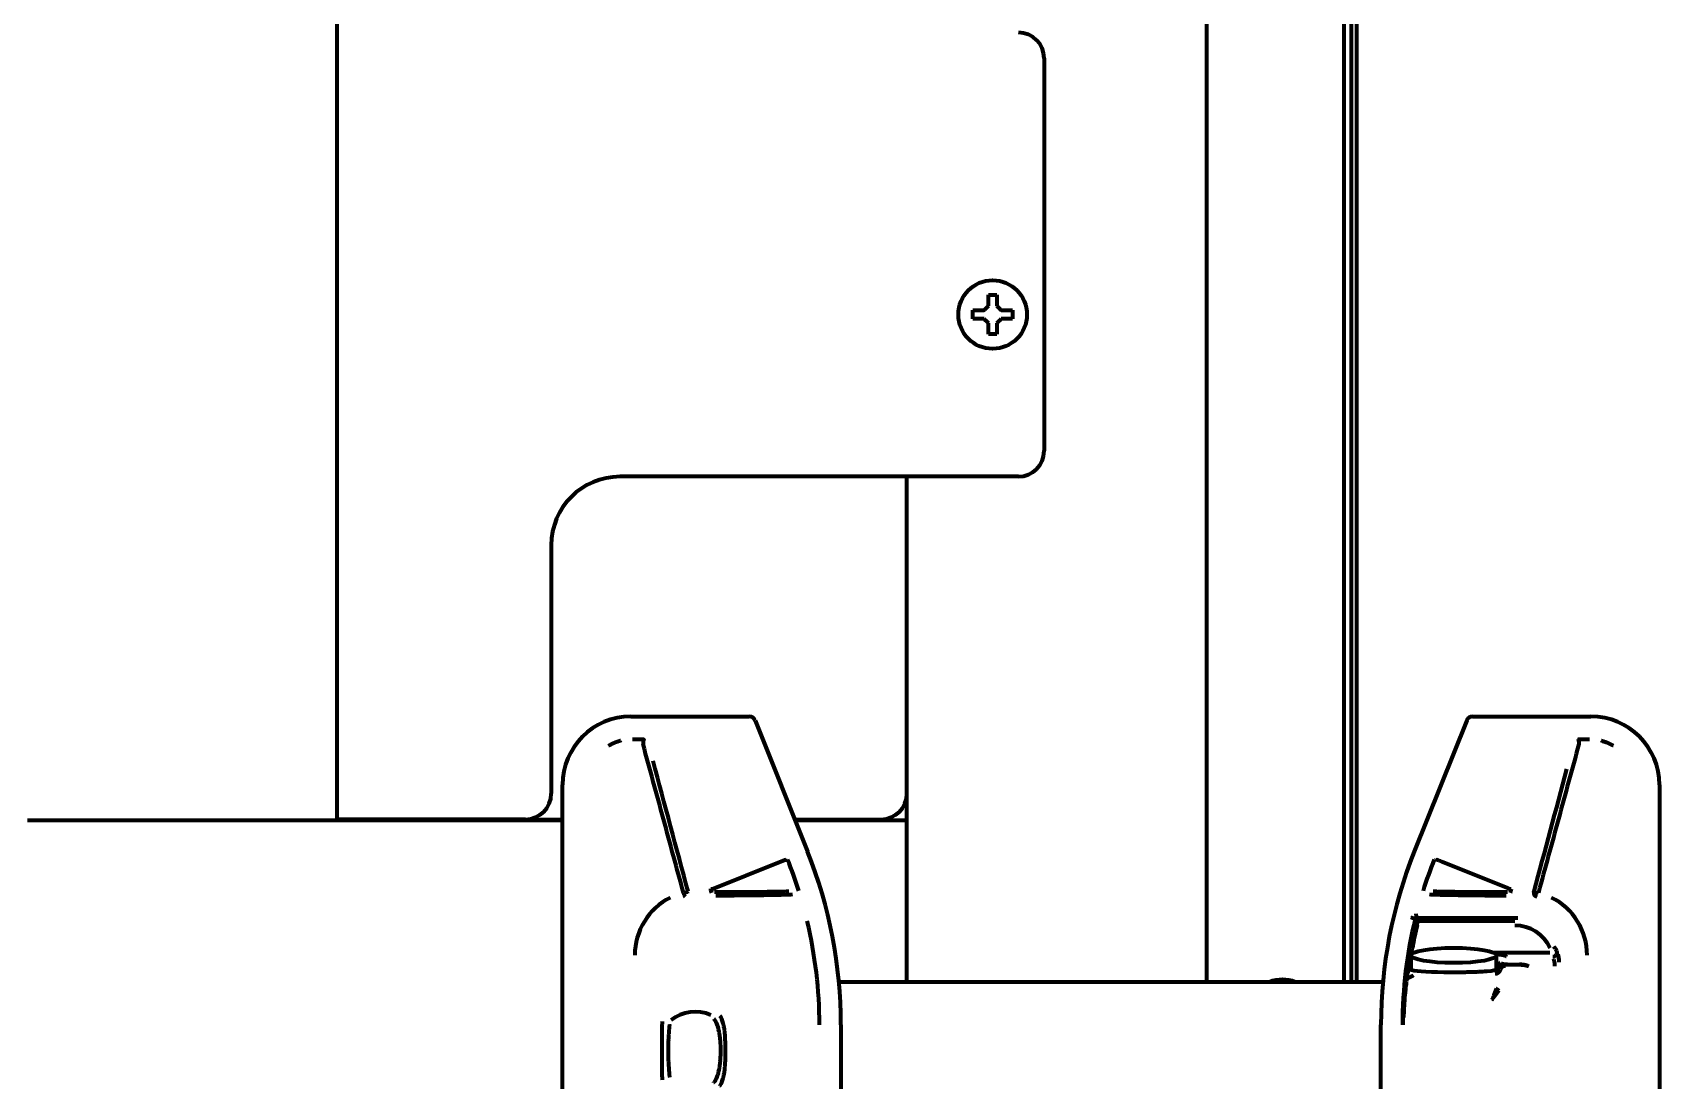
# Model space of a CAD drawing. Header units: inches. Extents: x -3077 to 7201, y 316 to 5463.
# Drawn here: x 3557.8 to 3747.7, y 4640.6 to 4763 of the extents above; entities that cross this region are included whole.
import ezdxf

# ---------------------------------------------------------------- set-up
doc = ezdxf.new("R2010")
doc.units = ezdxf.units.IN

msp = doc.modelspace()

# ---------------------------------------------------------------- linework, layer by layer
at = {"linetype": 'Continuous', "lineweight": 70}
for p, q in [((3593.35, 5294.43), (3593.35, 4671.13)), ((3710.85, 4652.13), (3710.85, 5209.63)), ((3694.85, 4652.14), (3694.85, 5207.63)), ((3712.35, 4652.13), (3712.35, 4947.43)), ((3711.67, 4946.43), (3711.67, 4652.13)), ((3675.85, 4759.97), (3675.85, 4714.13)), ((3667.55, 4730.05), (3667.55, 4730.55)), ((3672.15, 4730.55), (3672.15, 4730.05)), ((3667.55, 4729.55), (3667.55, 4730.05)), ((3672.15, 4730.05), (3672.15, 4729.55)), ((3672.85, 4711.13), (3626.35, 4711.13)), ((3659.85, 4652.13), (3659.85, 4711.14)), ((3618.35, 4703.13), (3618.35, 4674.13)), ((3627.64, 4683.13), (3641.45, 4683.13)), ((3725.85, 4683.13), (3739.66, 4683.13)), ((3642.15, 4682.66), (3648.25, 4667.39)), ((3725.16, 4682.66), (3719.05, 4667.39)), ((3619.65, 4603.13), (3619.65, 4675.14)), ((3747.65, 4675.14), (3747.65, 4603.13)), ((3619.65, 4670.98), (3557.24, 4670.98)), ((3599.35, 4671.13), (3593.35, 4671.13)), ((3615.35, 4671.13), (3599.35, 4671.13)), ((3615.35, 4671.13), (3619.65, 4671.13)), ((3646.76, 4671.13), (3656.85, 4671.13)), ((3659.85, 4670.98), (3646.82, 4670.98)), ((3637.27, 4663.07), (3644.83, 4666.09)), ((3644.83, 4666.09), (3645.72, 4666.45)), ((3730.03, 4663.07), (3722.47, 4666.09)), ((3719.25, 4659.62), (3731.14, 4659.62)), ((3719.46, 4658.75), (3719.37, 4658.77)), ((3730.77, 4659.25), (3719.55, 4659.25)), ((3718.65, 4655.25), (3718.65, 4653.58)), ((3718.92, 4656.08), (3718.82, 4656.09)), ((3718.85, 4655.58), (3719.02, 4655.58)), ((3728.29, 4655.58), (3734.88, 4655.58)), ((3728.65, 4653.58), (3728.65, 4655.25)), ((3718.17, 4653.15), (3718.27, 4653.05)), ((3718.38, 4653.39), (3718.54, 4653.64)), ((3718.56, 4653.67), (3718.65, 4653.72)), ((3728.75, 4653.66), (3728.74, 4653.67)), ((3729.45, 4654.13), (3729.5, 4654.13)), ((3731.33, 4654.13), (3729.55, 4654.13)), ((3731.33, 4654.17), (3731.33, 4654.13)), ((3715.38, 4652.13), (3651.93, 4652.13)), ((3652.15, 4647.15), (3652.15, 4603.13)), ((3715.15, 4603.13), (3715.15, 4647.15))]:
    msp.add_line(p, q, dxfattribs=at)
msp.add_circle((3669.85, 4730.05), 4, dxfattribs=at)
for centre, radius, start, end in [((3672.85, 4759.97), 3, 0, 90), ((3672.85, 4714.13), 3, 270, 0), ((3626.35, 4703.13), 8, 90, 180), ((3615.35, 4674.13), 3, 270, 0), ((3656.85, 4674.13), 3, 270, 0), ((3597.65, 4647.15), 51.99, 17.5022, 21.8014), ((3597.65, 4647.15), 54.5, 0, 21.8014), ((3769.65, 4647.15), 54.5, 158.1986, 180), ((3769.65, 4647.15), 51.99, 158.1986, 162.4978), ((3635.6, 4655.28), 7.5, 116.6411, 180.0036), ((3731.71, 4655.28), 7.5, 359.9972, 63.358), ((3597.65, 4647.15), 51.99, 0, 13.4408), ((3769.65, 4647.15), 51.99, 166.2035, 180), ((3769.65, 4647.15), 51.61, 166.993, 170.0221), ((3730.77, 4654.25), 4.5, 24.0059, 90.0091), ((3703.65, 4648.43), 4, 67.6631, 112.3312), ((3723.65, 4644.13), 10, 122.7612, 122.9242), ((3635.15, 4644.13), 4.53, 66.4602, 128.2829), ((3769.65, 4647.15), 51.93, 179.0499, 180)]:
    msp.add_arc(centre, radius, start, end, dxfattribs=at)
for centre, major_axis, ratio, start_param, end_param in [((3627.66, 4675.12), (-5.67, 5.67), 0.997265, 5.499157, 7.067214), ((3641.45, 4682.38), (0.031, -0.75), 0.998627, 1.910477, 3.100392), ((3725.85, 4682.38), (0.031, 0.75), 0.998627, 0.041201, 1.231116), ((3739.64, 4675.12), (5.67, 5.67), 0.997265, 5.499157, 7.067214), ((3620.63, 4644.81), (264.8, -988.25), 0.017452, 1.584217, 1.599684), ((3746.68, 4644.81), (264.8, 988.26), 0.017452, 1.542914, 1.557376), ((3722.05, 4666.26), (-0.464, 0.186), 0.00001, 3.564808, 6.265734), ((3633.84, 4662.57), (-0.483, -0.13), 0.013523, 1.457675, 3.124137), ((3633.84, 4662.57), (-0.119, 0.486), 0.112563, 1.586794, 3.119544), ((3637.44, 4663.14), (-0.483, -0.129), 0.044563, 0.01747, 1.215363), ((3729.87, 4663.14), (0.483, -0.129), 0.044565, 5.067822, 6.265715), ((3733.47, 4662.57), (0.301, -0.399), 0.999598, 3.804727, 5.400099), ((3733.47, 4662.57), (0.483, -0.13), 0.013523, 3.159048, 4.825514), ((3735.21, 4655.6), (-0.427, -0.259), 0.996672, 1.026891, 2.873747), ((3718.21, 4652.75), (-0.0989, 0.0148), 0.918409, 0.044134, 1.971535), ((3723.68, 4653.65), (-5.13, 0), 0.069756, 0.043327, 0.108267), ((3723.65, 4653.65), (5.1, 0), 0.069927, 3.25023, 4.486596), ((3723.65, 4653.65), (5.1, 0), 0.069927, 5.586769, 6.174554), ((3728.48, 4653.73), (0.427, -0.451), 0.999829, 5.524595, 6.891653), ((3723.62, 4653.65), (-5.13, 0), 0.069756, 3.033332, 3.100369), ((3729.43, 4653.7), (0.488, 0.11), 0.980935, 1.683565, 2.914946), ((3729.45, 4653.63), (0, 0.501), 0.999097, 0.000003, 1.473687), ((3729.55, 4653.63), (0, 0.501), 0.999028, 0, 1.471684), ((3729.58, 4653.5), (0.5, -0.014), 0.966696, 1.404138, 2.958996), ((3729.94, 4654.63), (0, -0.5), 0.000006, 5.863051, 6.283192), ((3717.83, 4648.01), (-0.1, 0.0017), 0.000004, 4.712397, 6.26578)]:
    msp.add_ellipse(centre, major_axis=major_axis, ratio=ratio, start_param=start_param, end_param=end_param, dxfattribs=at)
msp.add_ellipse((3723.65, 4655.25), major_axis=(5, 0), ratio=0.176327, dxfattribs=at)
for points, degree, knots in [([(3667.55, 4730.55), (3667.76, 4730.55), (3667.96, 4730.55), (3668.29, 4730.55), (3668.4, 4730.55), (3668.62, 4730.55), (3668.74, 4730.55), (3668.85, 4730.55)], 3, [0, 0, 0, 0, 0.5, 0.5, 0.75, 0.75, 1, 1, 1, 1]), ([(3670.35, 4732.35), (3670.35, 4732.15), (3670.35, 4731.94), (3670.35, 4731.61), (3670.35, 4731.5), (3670.35, 4731.28), (3670.35, 4731.17), (3670.35, 4731.05)], 3, [0, 0, 0, 0, 0.5, 0.5, 0.75, 0.75, 1, 1, 1, 1]), ([(3669.35, 4727.75), (3669.35, 4727.95), (3669.35, 4728.16), (3669.35, 4728.49), (3669.35, 4728.6), (3669.35, 4728.82), (3669.35, 4728.93), (3669.35, 4729.05)], 3, [0, 0, 0, 0, 0.5, 0.5, 0.75, 0.75, 1, 1, 1, 1]), ([(3672.15, 4729.55), (3671.95, 4729.55), (3671.74, 4729.55), (3671.41, 4729.55), (3671.3, 4729.55), (3671.08, 4729.55), (3670.97, 4729.55), (3670.85, 4729.55)], 3, [0, 0, 0, 0, 0.5, 0.5, 0.75, 0.75, 1, 1, 1, 1]), ([(3626.42, 4680.29), (3626.42, 4680.28), (3626.4, 4680.28), (3626.38, 4680.28), (3626.34, 4680.27), (3626.31, 4680.26), (3626.28, 4680.25), (3626.25, 4680.24), (3626.21, 4680.23), (3626.18, 4680.22), (3626.15, 4680.21), (3626.12, 4680.2), (3626.09, 4680.19), (3626.05, 4680.18), (3626.02, 4680.17), (3625.99, 4680.16), (3625.96, 4680.15), (3625.93, 4680.13), (3625.89, 4680.12), (3625.86, 4680.11), (3625.83, 4680.1), (3625.8, 4680.09), (3625.77, 4680.08), (3625.74, 4680.06), (3625.71, 4680.05), (3625.68, 4680.04), (3625.65, 4680.02), (3625.62, 4680.01), (3625.59, 4680), (3625.56, 4679.98), (3625.52, 4679.97), (3625.49, 4679.96), (3625.46, 4679.94), (3625.44, 4679.93), (3625.41, 4679.92), (3625.38, 4679.9), (3625.35, 4679.89), (3625.32, 4679.87), (3625.29, 4679.86), (3625.26, 4679.84), (3625.23, 4679.83), (3625.2, 4679.81), (3625.17, 4679.8), (3625.14, 4679.78), (3625.12, 4679.76), (3625.09, 4679.75), (3625.07, 4679.74), (3625.06, 4679.73)], 3, [0, 0, 0, 0, 0.005015, 0.028175, 0.05131, 0.074419, 0.097503, 0.120562, 0.143595, 0.166602, 0.189585, 0.212542, 0.235473, 0.25838, 0.281261, 0.304118, 0.326949, 0.349755, 0.372537, 0.395294, 0.418026, 0.440734, 0.463417, 0.486075, 0.508709, 0.531318, 0.553901, 0.57646, 0.598992, 0.621499, 0.64398, 0.666435, 0.688864, 0.711266, 0.733641, 0.75599, 0.778311, 0.800606, 0.822873, 0.845112, 0.867324, 0.889507, 0.911663, 0.93379, 0.955889, 0.977959, 1, 1, 1, 1]), ([(3629.17, 4680.44), (3629.17, 4680.44), (3629.17, 4680.44), (3629.17, 4680.44), (3629.17, 4680.44), (3629.16, 4680.44), (3629.16, 4680.44), (3629.16, 4680.43), (3629.16, 4680.43), (3629.15, 4680.43), (3629.15, 4680.43), (3629.15, 4680.42), (3629.15, 4680.42), (3629.14, 4680.42), (3629.14, 4680.41), (3629.14, 4680.41), (3629.14, 4680.41), (3629.13, 4680.4), (3629.13, 4680.4), (3629.12, 4680.39), (3629.12, 4680.37), (3629.11, 4680.34), (3629.1, 4680.31), (3629.09, 4680.27), (3629.08, 4680.23), (3629.07, 4680.19), (3629.07, 4680.14), (3629.06, 4680.11), (3629.06, 4680.08), (3629.06, 4680.06), (3629.06, 4680.04), (3629.06, 4680.02), (3629.06, 4680), (3629.06, 4679.98), (3629.06, 4679.96), (3629.06, 4679.94), (3629.06, 4679.92), (3629.06, 4679.9), (3629.06, 4679.9)], 3, [0, 0, 0, 0, 0.014233, 0.028379, 0.042448, 0.056447, 0.070385, 0.08427, 0.098111, 0.111917, 0.125697, 0.13946, 0.153216, 0.166973, 0.180741, 0.194529, 0.208347, 0.222203, 0.236108, 0.25007, 0.311115, 0.372699, 0.435479, 0.500026, 0.55846, 0.619456, 0.683242, 0.749971, 0.771354, 0.793527, 0.8165, 0.840277, 0.864865, 0.890265, 0.91648, 0.94351, 0.971351, 1, 1, 1, 1]), ([(3742.25, 4679.73), (3742.24, 4679.74), (3742.21, 4679.75), (3742.18, 4679.77), (3742.15, 4679.79), (3742.12, 4679.8), (3742.08, 4679.82), (3742.05, 4679.84), (3742.02, 4679.86), (3741.99, 4679.87), (3741.95, 4679.89), (3741.92, 4679.91), (3741.89, 4679.92), (3741.85, 4679.94), (3741.82, 4679.95), (3741.78, 4679.97), (3741.75, 4679.98), (3741.71, 4680), (3741.68, 4680.01), (3741.65, 4680.03), (3741.61, 4680.04), (3741.58, 4680.06), (3741.54, 4680.07), (3741.51, 4680.09), (3741.47, 4680.1), (3741.43, 4680.11), (3741.4, 4680.13), (3741.36, 4680.14), (3741.33, 4680.15), (3741.29, 4680.16), (3741.26, 4680.18), (3741.22, 4680.19), (3741.18, 4680.2), (3741.15, 4680.21), (3741.11, 4680.22), (3741.07, 4680.23), (3741.04, 4680.24), (3741, 4680.26), (3740.96, 4680.27), (3740.92, 4680.28), (3740.9, 4680.28), (3740.89, 4680.29), (3740.89, 4680.29)], 3, [0, 0, 0, 0, 0.024984, 0.050005, 0.075063, 0.100157, 0.125287, 0.150454, 0.175656, 0.200893, 0.226166, 0.251473, 0.276815, 0.302192, 0.327602, 0.353046, 0.378524, 0.404035, 0.429579, 0.455156, 0.480765, 0.506407, 0.53208, 0.557785, 0.583522, 0.60929, 0.63509, 0.660921, 0.686785, 0.712681, 0.738609, 0.76457, 0.790563, 0.816588, 0.842646, 0.868736, 0.894859, 0.921015, 0.947204, 0.973425, 0.99968, 1, 1, 1, 1]), ([(3644.83, 4666.09), (3644.83, 4666.08), (3644.84, 4666.07), (3644.85, 4666.05), (3644.85, 4666.04), (3644.85, 4666.03)], 3, [0, 0, 0, 0, 0.502197, 0.502197, 1, 1, 1, 1]), ([(3645.72, 4666.45), (3645.72, 4666.44), (3645.73, 4666.43), (3645.73, 4666.41), (3645.74, 4666.4), (3645.74, 4666.39)], 3, [0, 0, 0, 0, 0.502212, 0.502212, 1, 1, 1, 1]), ([(3721.56, 4666.39), (3721.57, 4666.4), (3721.57, 4666.41), (3721.58, 4666.43), (3721.58, 4666.44), (3721.59, 4666.45)], 3, [0, 0, 0, 0, 0.502213, 0.502213, 1, 1, 1, 1]), ([(3722.45, 4666.03), (3722.46, 4666.04), (3722.46, 4666.05), (3722.47, 4666.07), (3722.47, 4666.08), (3722.47, 4666.09)], 3, [0, 0, 0, 0, 0.502213, 0.502213, 1, 1, 1, 1]), ([(3637.07, 4662.57), (3637.05, 4662.64), (3637.03, 4662.72), (3636.99, 4662.86), (3636.97, 4662.93), (3636.95, 4663.01)], 3, [0, 0, 0, 0, 0.50115, 0.50115, 1, 1, 1, 1]), ([(3646.05, 4662.7), (3645.95, 4662.69), (3645.84, 4662.69), (3645.66, 4662.69), (3645.57, 4662.68), (3645.48, 4662.68), (3645.42, 4662.68), (3645.38, 4662.68), (3645.09, 4662.67), (3644.82, 4662.67), (3644.22, 4662.66), (3643.91, 4662.65), (3643.24, 4662.65), (3642.89, 4662.64), (3642.42, 4662.64), (3642.33, 4662.64), (3642.18, 4662.64), (3642.14, 4662.64), (3642.04, 4662.64), (3641.8, 4662.64), (3641.55, 4662.64), (3640.95, 4662.63), (3640.53, 4662.63), (3639.99, 4662.63), (3639.88, 4662.63), (3639.67, 4662.63), (3639.56, 4662.63), (3639.22, 4662.63), (3638.78, 4662.63), (3638.32, 4662.63), (3637.97, 4662.63), (3637.86, 4662.63), (3637.63, 4662.63), (3637.51, 4662.64), (3637.39, 4662.64)], 3, [0, 0, 0, 0, 0.0625, 0.0625, 0.09375, 0.109375, 0.109375, 0.125, 0.125, 0.25, 0.25, 0.375, 0.375, 0.5, 0.5, 0.53125, 0.53125, 0.546875, 0.546875, 0.5625, 0.625, 0.625, 0.75, 0.75, 0.78125, 0.78125, 0.8125, 0.8125, 0.875, 0.9375, 0.9375, 0.96875, 0.96875, 1, 1, 1, 1]), ([(3646.49, 4662.34), (3646.38, 4662.33), (3646.26, 4662.33), (3646.08, 4662.32), (3645.99, 4662.32), (3645.89, 4662.32), (3645.83, 4662.31), (3645.79, 4662.31), (3645.5, 4662.31), (3645.21, 4662.3), (3644.59, 4662.28), (3644.27, 4662.28), (3643.57, 4662.26), (3643.21, 4662.26), (3642.72, 4662.25), (3642.63, 4662.25), (3642.48, 4662.25), (3642.43, 4662.25), (3642.33, 4662.24), (3642.08, 4662.24), (3641.82, 4662.24), (3641.2, 4662.23), (3640.77, 4662.23), (3639.89, 4662.22), (3638.99, 4662.21), (3638.04, 4662.2), (3637.55, 4662.2)], 3, [0, 0, 0, 0, 0.0625, 0.0625, 0.09375, 0.109375, 0.109375, 0.125, 0.125, 0.25, 0.25, 0.375, 0.375, 0.5, 0.5, 0.53125, 0.53125, 0.546875, 0.546875, 0.5625, 0.625, 0.625, 0.75, 0.75, 0.875, 1, 1, 1, 1]), ([(3729.75, 4662.2), (3729.27, 4662.2), (3728.79, 4662.2), (3727.86, 4662.21), (3727.41, 4662.22), (3726.53, 4662.23), (3726.1, 4662.23), (3725.58, 4662.24), (3725.43, 4662.24), (3725.27, 4662.24), (3725.17, 4662.24), (3725.12, 4662.24), (3724.87, 4662.25), (3724.67, 4662.25), (3724.1, 4662.26), (3723.73, 4662.26), (3723.04, 4662.28), (3722.71, 4662.28), (3722.25, 4662.29), (3722.1, 4662.3), (3721.89, 4662.3), (3721.81, 4662.31), (3721.71, 4662.31), (3721.68, 4662.31), (3721.61, 4662.31), (3721.57, 4662.31), (3721.28, 4662.32), (3721.03, 4662.33), (3720.82, 4662.34)], 3, [0, 0, 0, 0, 0.125, 0.125, 0.25, 0.25, 0.375, 0.375, 0.40625, 0.421875, 0.421875, 0.4375, 0.4375, 0.5, 0.5, 0.625, 0.625, 0.75, 0.75, 0.8125, 0.8125, 0.84375, 0.84375, 0.859375, 0.859375, 0.875, 0.875, 1, 1, 1, 1]), ([(3729.91, 4662.64), (3729.44, 4662.63), (3728.98, 4662.63), (3728.08, 4662.63), (3727.65, 4662.63), (3726.79, 4662.63), (3726.38, 4662.63), (3725.87, 4662.64), (3725.72, 4662.64), (3725.57, 4662.64), (3725.48, 4662.64), (3725.43, 4662.64), (3725.18, 4662.64), (3724.99, 4662.64), (3724.43, 4662.64), (3724.08, 4662.65), (3723.41, 4662.65), (3723.09, 4662.66), (3722.64, 4662.67), (3722.5, 4662.67), (3722.29, 4662.67), (3722.22, 4662.67), (3722.09, 4662.68), (3722.02, 4662.68), (3721.89, 4662.68), (3721.83, 4662.68), (3721.7, 4662.69), (3721.64, 4662.69), (3721.47, 4662.69), (3721.36, 4662.69), (3721.25, 4662.7)], 3, [0, 0, 0, 0, 0.125, 0.125, 0.25, 0.25, 0.375, 0.375, 0.40625, 0.421875, 0.421875, 0.4375, 0.4375, 0.5, 0.5, 0.625, 0.625, 0.75, 0.75, 0.8125, 0.8125, 0.84375, 0.84375, 0.875, 0.875, 0.90625, 0.90625, 0.9375, 0.9375, 1, 1, 1, 1]), ([(3730.35, 4663.01), (3730.33, 4662.93), (3730.31, 4662.86), (3730.27, 4662.71), (3730.25, 4662.64), (3730.23, 4662.57)], 3, [0, 0, 0, 0, 0.501162, 0.501162, 1, 1, 1, 1]), ([(3718.68, 4659.68), (3718.69, 4659.68), (3718.69, 4659.68), (3718.71, 4659.67), (3718.72, 4659.67), (3718.74, 4659.66), (3718.76, 4659.66), (3718.8, 4659.65), (3718.83, 4659.64), (3718.89, 4659.62), (3718.92, 4659.62), (3718.96, 4659.61), (3718.97, 4659.6), (3718.99, 4659.6), (3719.01, 4659.59), (3719.04, 4659.58), (3719.06, 4659.58), (3719.09, 4659.57), (3719.09, 4659.57), (3719.11, 4659.57), (3719.12, 4659.56), (3719.13, 4659.56), (3719.14, 4659.56), (3719.15, 4659.55), (3719.16, 4659.55), (3719.16, 4659.55), (3719.16, 4659.55), (3719.16, 4659.55)], 3, [0, 0, 0, 0, 0.03125, 0.03125, 0.0625, 0.0625, 0.125, 0.125, 0.25, 0.25, 0.375, 0.375, 0.4375, 0.4375, 0.5, 0.5, 0.625, 0.625, 0.6875, 0.6875, 0.75, 0.75, 0.875, 0.875, 0.9375, 0.9375, 1, 1, 1, 1]), ([(3719.46, 4659.18), (3719.43, 4659.21), (3719.41, 4659.24), (3719.36, 4659.3), (3719.33, 4659.33), (3719.28, 4659.39), (3719.26, 4659.42), (3719.21, 4659.49), (3719.19, 4659.52), (3719.16, 4659.55)], 3, [0, 0, 0, 0, 0.25, 0.25, 0.5, 0.5, 0.75, 0.75, 1, 1, 1, 1]), ([(3719.24, 4660.12), (3719.24, 4660.11), (3719.24, 4660.11), (3719.24, 4660.09), (3719.24, 4660.08), (3719.24, 4660.06), (3719.24, 4660.04), (3719.24, 4659.99), (3719.24, 4659.96), (3719.25, 4659.92), (3719.25, 4659.9), (3719.25, 4659.87), (3719.25, 4659.85), (3719.25, 4659.82), (3719.25, 4659.79), (3719.25, 4659.78), (3719.25, 4659.75), (3719.25, 4659.73), (3719.25, 4659.7), (3719.25, 4659.69), (3719.25, 4659.68), (3719.25, 4659.67), (3719.25, 4659.65), (3719.25, 4659.64), (3719.25, 4659.63), (3719.25, 4659.63), (3719.25, 4659.62), (3719.25, 4659.62), (3719.25, 4659.62)], 3, [0, 0, 0, 0, 0.03125, 0.03125, 0.0625, 0.0625, 0.125, 0.125, 0.25, 0.25, 0.3125, 0.3125, 0.375, 0.4375, 0.4375, 0.5, 0.5, 0.625, 0.625, 0.6875, 0.6875, 0.75, 0.75, 0.875, 0.875, 0.9375, 0.9375, 1, 1, 1, 1]), ([(3719.37, 4658.77), (3719.37, 4658.79), (3719.38, 4658.82), (3719.39, 4658.87), (3719.4, 4658.93), (3719.42, 4658.98), (3719.43, 4659.03), (3719.44, 4659.09), (3719.45, 4659.13), (3719.45, 4659.16), (3719.45, 4659.17), (3719.45, 4659.17), (3719.45, 4659.17)], 3, [0, 0, 0, 0, 0.111105, 0.222209, 0.333314, 0.444418, 0.555523, 0.666628, 0.777732, 0.888837, 0.999941, 1, 1, 1, 1]), ([(3718.47, 4654.6), (3718.48, 4654.61), (3718.48, 4654.62), (3718.48, 4654.64), (3718.49, 4654.67), (3718.5, 4654.71), (3718.51, 4654.76), (3718.52, 4654.82), (3718.54, 4654.89), (3718.55, 4654.97), (3718.57, 4655.06), (3718.59, 4655.15), (3718.61, 4655.25), (3718.63, 4655.34), (3718.65, 4655.42), (3718.66, 4655.47), (3718.67, 4655.51), (3718.68, 4655.52), (3718.68, 4655.52), (3718.68, 4655.52), (3718.68, 4655.52)], 3, [0, 0, 0, 0, 0.062495, 0.12499, 0.187484, 0.249979, 0.312474, 0.374969, 0.437464, 0.499959, 0.562453, 0.624948, 0.687443, 0.749938, 0.812433, 0.874927, 0.937422, 0.999917, 0.999917, 1, 1, 1, 1]), ([(3718.68, 4655.52), (3718.68, 4655.53), (3718.69, 4655.55), (3718.7, 4655.58), (3718.71, 4655.59), (3718.72, 4655.62), (3718.72, 4655.64), (3718.74, 4655.66), (3718.74, 4655.68), (3718.75, 4655.69)], 3, [0, 0, 0, 0, 0.25, 0.25, 0.5, 0.5, 0.75, 0.75, 1, 1, 1, 1]), ([(3718.75, 4655.7), (3718.75, 4655.7), (3718.75, 4655.7), (3718.75, 4655.7), (3718.75, 4655.7), (3718.75, 4655.72), (3718.76, 4655.74), (3718.77, 4655.78), (3718.78, 4655.84), (3718.79, 4655.91), (3718.81, 4656), (3718.82, 4656.06), (3718.82, 4656.09)], 3, [0, 0, 0, 0, 0.000048, 0.000048, 0.125042, 0.250036, 0.37503, 0.500024, 0.625018, 0.750012, 0.875006, 1, 1, 1, 1]), ([(3728.46, 4655.41), (3728.55, 4655.41), (3728.97, 4655.37), (3729.45, 4655.29), (3729.72, 4655.21), (3729.75, 4655.17)], 2, [0, 0, 0, 0.073395, 0.382263, 0.691132, 1, 1, 1]), ([(3735.46, 4653.99), (3735.46, 4654.01), (3735.46, 4654.03), (3735.46, 4654.08), (3735.45, 4654.12), (3735.45, 4654.16), (3735.45, 4654.2), (3735.44, 4654.25), (3735.44, 4654.29), (3735.43, 4654.33), (3735.43, 4654.38), (3735.42, 4654.42), (3735.41, 4654.47), (3735.4, 4654.52), (3735.39, 4654.57), (3735.38, 4654.63), (3735.36, 4654.69), (3735.35, 4654.74), (3735.34, 4654.76), (3735.34, 4654.77)], 3, [0, 0, 0, 0, 0.04305, 0.087212, 0.132486, 0.178874, 0.226377, 0.274994, 0.324728, 0.375578, 0.427546, 0.480632, 0.543095, 0.612699, 0.689444, 0.77333, 0.864358, 0.962528, 1, 1, 1, 1]), ([(3735.96, 4654.44), (3735.96, 4654.45), (3735.96, 4654.46), (3735.96, 4654.48), (3735.96, 4654.51), (3735.96, 4654.53), (3735.96, 4654.55), (3735.96, 4654.57), (3735.95, 4654.59), (3735.95, 4654.61), (3735.95, 4654.63), (3735.95, 4654.65), (3735.95, 4654.67), (3735.95, 4654.69), (3735.94, 4654.71), (3735.94, 4654.73), (3735.94, 4654.75), (3735.94, 4654.76), (3735.94, 4654.78), (3735.94, 4654.8), (3735.93, 4654.82), (3735.93, 4654.83), (3735.93, 4654.85), (3735.93, 4654.87), (3735.92, 4654.88), (3735.92, 4654.9), (3735.92, 4654.92), (3735.92, 4654.93), (3735.92, 4654.95), (3735.91, 4654.96), (3735.91, 4654.98), (3735.91, 4654.99), (3735.91, 4655.01), (3735.9, 4655.02), (3735.9, 4655.03), (3735.9, 4655.05), (3735.9, 4655.06), (3735.89, 4655.08), (3735.89, 4655.09), (3735.89, 4655.1), (3735.89, 4655.11), (3735.88, 4655.13), (3735.88, 4655.14), (3735.88, 4655.15), (3735.88, 4655.16), (3735.87, 4655.18), (3735.87, 4655.19), (3735.87, 4655.2), (3735.87, 4655.21), (3735.86, 4655.22), (3735.86, 4655.23), (3735.86, 4655.24), (3735.86, 4655.25), (3735.85, 4655.26), (3735.85, 4655.27), (3735.85, 4655.28), (3735.85, 4655.29), (3735.85, 4655.3), (3735.84, 4655.31), (3735.84, 4655.33), (3735.83, 4655.35), (3735.83, 4655.36), (3735.83, 4655.36)], 3, [0, 0, 0, 0, 0.01933, 0.03855, 0.05766, 0.076661, 0.095553, 0.114335, 0.133008, 0.151571, 0.170025, 0.18837, 0.206606, 0.224733, 0.242752, 0.260662, 0.278463, 0.296157, 0.313742, 0.331219, 0.348588, 0.365849, 0.383002, 0.400048, 0.416986, 0.433816, 0.450539, 0.467155, 0.483663, 0.500064, 0.516357, 0.532544, 0.548623, 0.564596, 0.580461, 0.59622, 0.611872, 0.627417, 0.642856, 0.658188, 0.673414, 0.688533, 0.703545, 0.718452, 0.733252, 0.747946, 0.762534, 0.777015, 0.791391, 0.80566, 0.819824, 0.833882, 0.847833, 0.861679, 0.875419, 0.889054, 0.902582, 0.916005, 0.929322, 0.942534, 0.990751, 1, 1, 1, 1]), ([(3718.17, 4653.15), (3718.17, 4653.18), (3718.18, 4653.24), (3718.19, 4653.3), (3718.2, 4653.34), (3718.2, 4653.35), (3718.2, 4653.35), (3718.2, 4653.35), (3718.2, 4653.35)], 3, [0, 0, 0, 0, 0.249874, 0.499749, 0.749623, 0.999497, 0.999497, 1, 1, 1, 1]), ([(3718.2, 4653.35), (3718.2, 4653.36), (3718.21, 4653.37), (3718.22, 4653.4), (3718.22, 4653.41), (3718.23, 4653.42)], 3, [0, 0, 0, 0, 0.5, 0.5, 1, 1, 1, 1]), ([(3718.23, 4653.42), (3718.25, 4653.55), (3718.29, 4653.78), (3718.34, 4654.09), (3718.4, 4654.35), (3718.43, 4654.47), (3718.44, 4654.51)], 3, [0, 0, 0, 0, 0.249997, 0.499998, 0.749999, 1, 1, 1, 1]), ([(3718.24, 4653.37), (3718.24, 4653.37), (3718.23, 4653.37), (3718.23, 4653.38), (3718.23, 4653.38), (3718.23, 4653.39), (3718.23, 4653.39), (3718.23, 4653.39), (3718.23, 4653.39), (3718.23, 4653.4), (3718.23, 4653.4), (3718.23, 4653.4), (3718.23, 4653.4), (3718.23, 4653.4), (3718.23, 4653.4), (3718.23, 4653.4), (3718.23, 4653.41), (3718.23, 4653.41), (3718.23, 4653.41), (3718.23, 4653.41), (3718.23, 4653.41), (3718.23, 4653.41), (3718.23, 4653.42), (3718.23, 4653.42), (3718.23, 4653.42), (3718.23, 4653.42), (3718.23, 4653.42), (3718.23, 4653.42), (3718.23, 4653.42)], 3, [0, 0, 0, 0, 0.087775, 0.167542, 0.239322, 0.303148, 0.359064, 0.407136, 0.447472, 0.480253, 0.505822, 0.538406, 0.5705, 0.602112, 0.633252, 0.663928, 0.694152, 0.723932, 0.753281, 0.782208, 0.810726, 0.838848, 0.866586, 0.893953, 0.920963, 0.947631, 0.973971, 1, 1, 1, 1]), ([(3718.24, 4653.37), (3718.24, 4653.37), (3718.24, 4653.36), (3718.24, 4653.36), (3718.24, 4653.36), (3718.25, 4653.35), (3718.25, 4653.35), (3718.25, 4653.35), (3718.25, 4653.35), (3718.26, 4653.34), (3718.26, 4653.34), (3718.26, 4653.34), (3718.27, 4653.34), (3718.27, 4653.34), (3718.27, 4653.34), (3718.28, 4653.33), (3718.29, 4653.33), (3718.3, 4653.33), (3718.3, 4653.33), (3718.31, 4653.33), (3718.32, 4653.34), (3718.33, 4653.34), (3718.33, 4653.34), (3718.34, 4653.35)], 3, [0, 0, 0, 0, 0.015625, 0.015625, 0.03125, 0.03125, 0.0625, 0.0625, 0.09375, 0.09375, 0.125, 0.125, 0.1875, 0.1875, 0.25, 0.25, 0.375, 0.375, 0.5, 0.5, 0.75, 0.75, 1, 1, 1, 1]), ([(3718.49, 4652.7), (3718.46, 4652.68), (3718.42, 4652.66), (3718.33, 4652.65), (3718.29, 4652.65), (3718.24, 4652.66)], 3, [0, 0, 0, 0, 0.5, 0.5, 1, 1, 1, 1]), ([(3718.24, 4652.54), (3718.24, 4652.54), (3718.24, 4652.54), (3718.24, 4652.55), (3718.24, 4652.56), (3718.24, 4652.59), (3718.24, 4652.62), (3718.24, 4652.66)], 3, [0, 0, 0, 0, 0.25, 0.25, 0.5, 0.5, 1, 1, 1, 1]), ([(3718.32, 4653.9), (3718.33, 4653.91), (3718.33, 4653.93), (3718.34, 4653.99), (3718.35, 4654.04), (3718.37, 4654.13), (3718.38, 4654.16), (3718.38, 4654.2)], 3, [0, 0, 0, 0, 0.108625, 0.108625, 0.574825, 0.574825, 1, 1, 1, 1]), ([(3718.49, 4652.7), (3718.57, 4652.74), (3718.64, 4652.78), (3718.8, 4652.86), (3718.88, 4652.9), (3718.97, 4652.94)], 3, [0, 0, 0, 0, 0.5, 0.5, 1, 1, 1, 1]), ([(3722.51, 4653.31), (3722.7, 4653.3), (3722.89, 4653.3), (3723.27, 4653.3), (3723.46, 4653.3), (3723.65, 4653.3)], 3, [0, 0, 0, 0, 0.5, 0.5, 1, 1, 1, 1]), ([(3723.65, 4653.3), (3723.84, 4653.3), (3724.03, 4653.3), (3724.39, 4653.3), (3724.58, 4653.3), (3724.94, 4653.31), (3725.12, 4653.31), (3725.34, 4653.32), (3725.38, 4653.32), (3725.47, 4653.32), (3725.6, 4653.32), (3725.73, 4653.33), (3725.98, 4653.34), (3726.14, 4653.34), (3726.46, 4653.35), (3726.61, 4653.36), (3726.8, 4653.37), (3726.83, 4653.37), (3726.9, 4653.38), (3727.01, 4653.38), (3727.12, 4653.39), (3727.32, 4653.4), (3727.44, 4653.41), (3727.56, 4653.42)], 3, [0, 0, 0, 0, 0.125, 0.125, 0.25, 0.25, 0.375, 0.375, 0.40625, 0.40625, 0.4375, 0.5, 0.5, 0.625, 0.625, 0.75, 0.75, 0.78125, 0.78125, 0.8125, 0.875, 0.875, 1, 1, 1, 1]), ([(3728.77, 4653.64), (3728.82, 4653.66), (3728.86, 4653.67), (3728.91, 4653.7), (3728.93, 4653.7)], 2, [0, 0, 0, 0.500233, 0.75035, 1, 1, 1]), ([(3728.86, 4654.4), (3728.87, 4654.39), (3728.87, 4654.37), (3728.87, 4654.32), (3728.87, 4654.29), (3728.87, 4654.23), (3728.86, 4654.21), (3728.86, 4654.17), (3728.86, 4654.15), (3728.86, 4654.1), (3728.86, 4654.08), (3728.87, 4654.04), (3728.87, 4654.02), (3728.87, 4654), (3728.87, 4653.99), (3728.87, 4653.98), (3728.87, 4653.98)], 3, [0, 0, 0, 0, 0.25, 0.25, 0.5, 0.5, 0.625, 0.625, 0.75, 0.75, 0.875, 0.875, 0.9375, 0.96875, 0.96875, 1, 1, 1, 1]), ([(3729.94, 4654.17), (3729.9, 4654.17), (3729.87, 4654.17), (3729.8, 4654.18), (3729.77, 4654.18), (3729.71, 4654.18), (3729.68, 4654.19), (3729.63, 4654.19), (3729.61, 4654.2), (3729.56, 4654.2), (3729.53, 4654.21), (3729.49, 4654.22), (3729.47, 4654.22), (3729.41, 4654.23), (3729.38, 4654.24), (3729.32, 4654.26), (3729.29, 4654.26), (3729.26, 4654.27), (3729.25, 4654.28), (3729.24, 4654.28)], 3, [0, 0, 0, 0, 0.09463, 0.09463, 0.18926, 0.18926, 0.283889, 0.283889, 0.378519, 0.378519, 0.473149, 0.473149, 0.567779, 0.567779, 0.757038, 0.757038, 0.946298, 0.946298, 1, 1, 1, 1]), ([(3729.26, 4654.17), (3729.29, 4654.16), (3729.32, 4654.15), (3729.37, 4654.14), (3729.38, 4654.14), (3729.42, 4654.13), (3729.43, 4654.13), (3729.45, 4654.13)], 3, [0, 0, 0, 0, 0.5, 0.5, 0.75, 0.75, 1, 1, 1, 1]), ([(3732.37, 4654.01), (3732.37, 4654.01), (3732.34, 4654.02), (3732.26, 4654.05), (3732.15, 4654.08), (3732.03, 4654.11), (3731.92, 4654.13), (3731.81, 4654.15), (3731.72, 4654.16), (3731.65, 4654.16), (3731.6, 4654.17), (3731.57, 4654.17), (3731.54, 4654.17), (3731.5, 4654.17), (3731.46, 4654.17), (3731.42, 4654.17), (3731.38, 4654.17), (3731.35, 4654.17), (3731.33, 4654.17)], 3, [0, 0, 0, 0, 0.000059, 0.132051, 0.251205, 0.363862, 0.491337, 0.579126, 0.661179, 0.737452, 0.763103, 0.790798, 0.820541, 0.852335, 0.886181, 0.922079, 0.960023, 1, 1, 1, 1]), ([(3732.24, 4653.98), (3732.24, 4653.98), (3732.2, 4654), (3732.12, 4654.03), (3731.98, 4654.07), (3731.87, 4654.09), (3731.8, 4654.1), (3731.76, 4654.11), (3731.73, 4654.11), (3731.69, 4654.11), (3731.65, 4654.12), (3731.61, 4654.12), (3731.57, 4654.12), (3731.53, 4654.13), (3731.5, 4654.13), (3731.46, 4654.13), (3731.41, 4654.13), (3731.37, 4654.13), (3731.35, 4654.13), (3731.33, 4654.13)], 3, [0, 0, 0, 0, 0.000004, 0.17123, 0.332846, 0.488044, 0.52622, 0.564458, 0.6028, 0.641285, 0.679952, 0.718839, 0.757981, 0.797413, 0.837166, 0.877273, 0.917763, 0.958663, 1, 1, 1, 1]), ([(3717.83, 4648.01), (3717.83, 4648.13), (3717.84, 4648.52), (3717.88, 4649.16), (3717.92, 4649.9), (3717.97, 4650.54), (3718.03, 4651.08), (3718.07, 4651.53), (3718.12, 4651.88), (3718.15, 4652.15), (3718.18, 4652.33), (3718.2, 4652.45), (3718.21, 4652.51), (3718.22, 4652.52), (3718.22, 4652.52)], 3, [0, 0, 0, 0, 0.055778, 0.193635, 0.31794, 0.429921, 0.530786, 0.62174, 0.70352, 0.777177, 0.843619, 0.903584, 0.957821, 1, 1, 1, 1]), ([(3728.58, 4651.36), (3728.54, 4651.26), (3728.5, 4651.15), (3728.42, 4650.94), (3728.38, 4650.83), (3728.31, 4650.61), (3728.27, 4650.5), (3728.19, 4650.28), (3728.14, 4650.17), (3728.1, 4650.06)], 3, [0, 0, 0, 0, 0.25, 0.25, 0.5, 0.5, 0.75, 0.75, 1, 1, 1, 1]), ([(3728.9, 4651.13), (3728.88, 4651.11), (3728.85, 4651.07), (3728.8, 4651.01), (3728.76, 4650.94), (3728.71, 4650.89), (3728.67, 4650.83), (3728.63, 4650.77), (3728.58, 4650.72), (3728.54, 4650.67), (3728.51, 4650.62), (3728.47, 4650.57), (3728.43, 4650.52), (3728.4, 4650.47), (3728.36, 4650.43), (3728.33, 4650.38), (3728.3, 4650.34), (3728.27, 4650.3), (3728.24, 4650.26), (3728.22, 4650.22), (3728.19, 4650.19), (3728.17, 4650.15), (3728.14, 4650.12), (3728.12, 4650.09), (3728.11, 4650.07), (3728.1, 4650.06)], 3, [0, 0, 0, 0, 0.060363, 0.11919, 0.17648, 0.232235, 0.286453, 0.339136, 0.390282, 0.439894, 0.48797, 0.53451, 0.579516, 0.622988, 0.664925, 0.705328, 0.744197, 0.781533, 0.817336, 0.851607, 0.884346, 0.915554, 0.945232, 0.97338, 1, 1, 1, 1]), ([(3728.9, 4651.13), (3728.88, 4651.15), (3728.85, 4651.17), (3728.8, 4651.21), (3728.77, 4651.23), (3728.72, 4651.27), (3728.69, 4651.29), (3728.64, 4651.33), (3728.61, 4651.35), (3728.58, 4651.36)], 3, [0, 0, 0, 0, 0.25, 0.25, 0.5, 0.5, 0.75, 0.75, 1, 1, 1, 1]), ([(3631.29, 4647.53), (3631.29, 4647.53), (3631.29, 4647.52), (3631.29, 4647.49), (3631.28, 4647.48), (3631.28, 4647.46), (3631.28, 4647.45), (3631.28, 4647.44), (3631.28, 4647.43), (3631.28, 4647.39), (3631.28, 4647.35), (3631.28, 4647.26), (3631.27, 4647.21), (3631.27, 4647.14), (3631.27, 4647.13), (3631.27, 4647.1), (3631.27, 4647.05), (3631.27, 4647.01), (3631.27, 4646.91), (3631.27, 4646.84), (3631.26, 4646.7), (3631.26, 4646.62), (3631.26, 4646.5), (3631.26, 4646.46), (3631.26, 4646.38), (3631.26, 4646.34), (3631.26, 4646.22), (3631.26, 4646.13), (3631.26, 4645.96), (3631.26, 4645.87), (3631.26, 4645.74), (3631.26, 4645.69), (3631.26, 4645.6), (3631.26, 4645.56), (3631.26, 4645.42), (3631.25, 4645.33), (3631.25, 4645.06), (3631.25, 4644.87), (3631.25, 4644.5), (3631.25, 4644.32), (3631.25, 4644.04), (3631.25, 4643.95), (3631.25, 4643.76), (3631.25, 4643.67), (3631.25, 4643.39), (3631.25, 4643.2), (3631.26, 4642.84), (3631.26, 4642.66), (3631.26, 4642.39), (3631.26, 4642.3), (3631.26, 4642.17), (3631.26, 4642.13), (3631.26, 4642.04), (3631.26, 4642), (3631.26, 4641.88), (3631.26, 4641.8), (3631.26, 4641.64), (3631.26, 4641.57), (3631.27, 4641.46), (3631.27, 4641.42), (3631.27, 4641.35), (3631.27, 4641.32), (3631.27, 4641.22), (3631.27, 4641.16), (3631.27, 4641.08), (3631.27, 4641.05), (3631.28, 4641.01), (3631.28, 4641), (3631.28, 4640.97), (3631.28, 4640.96), (3631.28, 4640.91), (3631.28, 4640.87), (3631.28, 4640.82), (3631.28, 4640.81), (3631.28, 4640.78), (3631.29, 4640.77), (3631.29, 4640.74), (3631.29, 4640.73), (3631.29, 4640.73)], 3, [0, 0, 0, 0, 0.03125, 0.03125, 0.046875, 0.046875, 0.054688, 0.054688, 0.0625, 0.0625, 0.09375, 0.09375, 0.125, 0.125, 0.132813, 0.132813, 0.140625, 0.15625, 0.15625, 0.1875, 0.1875, 0.21875, 0.21875, 0.234375, 0.234375, 0.25, 0.25, 0.28125, 0.28125, 0.3125, 0.3125, 0.328125, 0.328125, 0.34375, 0.34375, 0.375, 0.375, 0.4375, 0.4375, 0.5, 0.5, 0.53125, 0.53125, 0.5625, 0.5625, 0.625, 0.625, 0.6875, 0.6875, 0.71875, 0.71875, 0.734375, 0.734375, 0.75, 0.75, 0.78125, 0.78125, 0.8125, 0.8125, 0.828125, 0.828125, 0.84375, 0.84375, 0.875, 0.875, 0.890625, 0.890625, 0.898438, 0.898438, 0.90625, 0.90625, 0.9375, 0.9375, 0.953125, 0.953125, 0.96875, 0.96875, 1, 1, 1, 1]), ([(3632.14, 4647.18), (3632.14, 4647.18), (3632.14, 4647.16), (3632.13, 4647.14), (3632.13, 4647.13), (3632.13, 4647.11), (3632.13, 4647.1), (3632.13, 4647.09), (3632.13, 4647.08), (3632.12, 4647.04), (3632.12, 4647), (3632.12, 4646.94), (3632.11, 4646.91), (3632.11, 4646.88), (3632.11, 4646.87), (3632.11, 4646.84), (3632.11, 4646.83), (3632.1, 4646.76), (3632.1, 4646.7), (3632.09, 4646.58), (3632.08, 4646.52), (3632.07, 4646.39), (3632.07, 4646.32), (3632.06, 4646.23), (3632.06, 4646.21), (3632.06, 4646.18), (3632.05, 4646.12), (3632.05, 4646.07), (3632.04, 4645.88), (3632.03, 4645.73), (3632.02, 4645.49), (3632.01, 4645.41), (3632, 4645.25), (3632, 4645.17), (3631.99, 4644.93), (3631.98, 4644.77), (3631.98, 4644.45), (3631.98, 4644.29), (3631.98, 4644.05), (3631.98, 4643.97), (3631.98, 4643.81), (3631.98, 4643.73), (3631.98, 4643.57), (3631.99, 4643.49), (3631.99, 4643.32), (3631.99, 4643.24), (3632, 4643.01), (3632.01, 4642.85), (3632.02, 4642.61), (3632.03, 4642.54), (3632.04, 4642.42), (3632.04, 4642.38), (3632.04, 4642.31), (3632.05, 4642.27), (3632.05, 4642.16), (3632.06, 4642.09), (3632.07, 4641.94), (3632.07, 4641.88), (3632.08, 4641.78), (3632.08, 4641.74), (3632.09, 4641.7), (3632.09, 4641.68), (3632.09, 4641.65), (3632.09, 4641.63), (3632.1, 4641.56), (3632.1, 4641.5), (3632.11, 4641.42), (3632.11, 4641.39), (3632.11, 4641.36), (3632.11, 4641.35), (3632.12, 4641.32), (3632.12, 4641.31), (3632.12, 4641.26), (3632.12, 4641.22), (3632.13, 4641.17), (3632.13, 4641.16), (3632.13, 4641.14), (3632.13, 4641.13), (3632.13, 4641.12), (3632.14, 4641.12), (3632.14, 4641.1), (3632.14, 4641.08), (3632.14, 4641.08)], 3, [0, 0, 0, 0, 0.03125, 0.03125, 0.046875, 0.046875, 0.054687, 0.054687, 0.0625, 0.0625, 0.09375, 0.09375, 0.109375, 0.109375, 0.117187, 0.117187, 0.125, 0.125, 0.15625, 0.15625, 0.1875, 0.1875, 0.21875, 0.21875, 0.226562, 0.226562, 0.234375, 0.25, 0.25, 0.3125, 0.3125, 0.34375, 0.34375, 0.375, 0.375, 0.4375, 0.4375, 0.5, 0.5, 0.53125, 0.53125, 0.5625, 0.5625, 0.59375, 0.59375, 0.625, 0.625, 0.6875, 0.6875, 0.71875, 0.71875, 0.734375, 0.734375, 0.75, 0.75, 0.78125, 0.78125, 0.8125, 0.8125, 0.828125, 0.828125, 0.835937, 0.835937, 0.84375, 0.84375, 0.875, 0.875, 0.890625, 0.890625, 0.898437, 0.898437, 0.90625, 0.90625, 0.9375, 0.9375, 0.953125, 0.953125, 0.960937, 0.960937, 0.96875, 0.96875, 1, 1, 1, 1]), ([(3637.3, 4640.42), (3637.31, 4640.43), (3637.33, 4640.44), (3637.35, 4640.46), (3637.36, 4640.47), (3637.37, 4640.48), (3637.38, 4640.49), (3637.41, 4640.53), (3637.44, 4640.57), (3637.49, 4640.64), (3637.5, 4640.67), (3637.53, 4640.71), (3637.54, 4640.72), (3637.55, 4640.75), (3637.56, 4640.76), (3637.6, 4640.83), (3637.63, 4640.89), (3637.68, 4641.03), (3637.71, 4641.1), (3637.75, 4641.21), (3637.76, 4641.25), (3637.79, 4641.32), (3637.8, 4641.36), (3637.84, 4641.48), (3637.86, 4641.56), (3637.9, 4641.73), (3637.92, 4641.81), (3637.96, 4641.99), (3637.97, 4642.08), (3638, 4642.21), (3638, 4642.26), (3638.02, 4642.35), (3638.02, 4642.39), (3638.05, 4642.62), (3638.07, 4642.81), (3638.1, 4643.18), (3638.11, 4643.37), (3638.13, 4643.66), (3638.13, 4643.75), (3638.13, 4643.94), (3638.13, 4644.13), (3638.13, 4644.42), (3638.13, 4644.61), (3638.12, 4644.75), (3638.12, 4644.8), (3638.11, 4644.89), (3638.11, 4644.94), (3638.1, 4645.08), (3638.1, 4645.17), (3638.07, 4645.45), (3638.05, 4645.64), (3638.02, 4645.91), (3638, 4646), (3637.98, 4646.14), (3637.97, 4646.18), (3637.96, 4646.27), (3637.95, 4646.32), (3637.92, 4646.45), (3637.9, 4646.53), (3637.86, 4646.7), (3637.84, 4646.78), (3637.79, 4646.94), (3637.76, 4647.01), (3637.71, 4647.16), (3637.68, 4647.23), (3637.63, 4647.36), (3637.6, 4647.43), (3637.55, 4647.51), (3637.54, 4647.54), (3637.51, 4647.58), (3637.51, 4647.59), (3637.49, 4647.62), (3637.47, 4647.64), (3637.46, 4647.66), (3637.44, 4647.69), (3637.44, 4647.7), (3637.41, 4647.73), (3637.4, 4647.74), (3637.35, 4647.79), (3637.33, 4647.82), (3637.3, 4647.84)], 3, [0, 0, 0, 0, 0.015625, 0.015625, 0.023437, 0.023437, 0.03125, 0.03125, 0.0625, 0.0625, 0.078125, 0.078125, 0.085937, 0.085937, 0.09375, 0.09375, 0.125, 0.125, 0.15625, 0.15625, 0.171875, 0.171875, 0.1875, 0.1875, 0.21875, 0.21875, 0.25, 0.25, 0.28125, 0.28125, 0.296875, 0.296875, 0.3125, 0.3125, 0.375, 0.375, 0.4375, 0.4375, 0.46875, 0.46875, 0.5, 0.53125, 0.5625, 0.5625, 0.578125, 0.578125, 0.59375, 0.59375, 0.625, 0.625, 0.6875, 0.6875, 0.71875, 0.71875, 0.734375, 0.734375, 0.75, 0.75, 0.78125, 0.78125, 0.8125, 0.8125, 0.84375, 0.84375, 0.875, 0.875, 0.90625, 0.90625, 0.921875, 0.921875, 0.929687, 0.929687, 0.9375, 0.945312, 0.945312, 0.953125, 0.953125, 0.96875, 0.96875, 1, 1, 1, 1]), ([(3638.03, 4640.06), (3638.04, 4640.07), (3638.05, 4640.08), (3638.07, 4640.11), (3638.08, 4640.11), (3638.09, 4640.13), (3638.1, 4640.14), (3638.13, 4640.19), (3638.16, 4640.24), (3638.2, 4640.32), (3638.21, 4640.35), (3638.23, 4640.39), (3638.24, 4640.41), (3638.25, 4640.44), (3638.26, 4640.45), (3638.29, 4640.54), (3638.32, 4640.6), (3638.36, 4640.75), (3638.39, 4640.83), (3638.42, 4640.95), (3638.43, 4640.99), (3638.45, 4641.07), (3638.46, 4641.12), (3638.49, 4641.25), (3638.51, 4641.34), (3638.54, 4641.52), (3638.55, 4641.61), (3638.58, 4641.8), (3638.59, 4641.89), (3638.61, 4642.04), (3638.61, 4642.09), (3638.62, 4642.19), (3638.62, 4642.24), (3638.64, 4642.49), (3638.65, 4642.69), (3638.67, 4643.1), (3638.67, 4643.3), (3638.68, 4643.61), (3638.68, 4643.72), (3638.68, 4643.92), (3638.68, 4644.13), (3638.68, 4644.34), (3638.68, 4644.55), (3638.68, 4644.65), (3638.67, 4644.86), (3638.67, 4644.96), (3638.67, 4645.16), (3638.66, 4645.27), (3638.65, 4645.57), (3638.64, 4645.77), (3638.62, 4646.07), (3638.61, 4646.17), (3638.6, 4646.32), (3638.59, 4646.36), (3638.58, 4646.46), (3638.57, 4646.51), (3638.55, 4646.65), (3638.54, 4646.74), (3638.51, 4646.93), (3638.49, 4647.01), (3638.46, 4647.14), (3638.45, 4647.21), (3638.43, 4647.27), (3638.42, 4647.31), (3638.41, 4647.33), (3638.39, 4647.43), (3638.36, 4647.51), (3638.32, 4647.65), (3638.29, 4647.72), (3638.25, 4647.82), (3638.24, 4647.85), (3638.21, 4647.91), (3638.2, 4647.94), (3638.17, 4647.99), (3638.16, 4648.02), (3638.13, 4648.07), (3638.12, 4648.09), (3638.08, 4648.15), (3638.05, 4648.18), (3638.03, 4648.2)], 3, [0, 0, 0, 0, 0.015625, 0.015625, 0.023437, 0.023437, 0.03125, 0.03125, 0.0625, 0.0625, 0.078125, 0.078125, 0.085937, 0.085937, 0.09375, 0.09375, 0.125, 0.125, 0.15625, 0.15625, 0.171875, 0.171875, 0.1875, 0.1875, 0.21875, 0.21875, 0.25, 0.25, 0.28125, 0.28125, 0.296875, 0.296875, 0.3125, 0.3125, 0.375, 0.375, 0.4375, 0.4375, 0.46875, 0.46875, 0.5, 0.53125, 0.53125, 0.5625, 0.5625, 0.59375, 0.59375, 0.625, 0.625, 0.6875, 0.6875, 0.71875, 0.71875, 0.734375, 0.734375, 0.75, 0.75, 0.78125, 0.78125, 0.8125, 0.8125, 0.828125, 0.835937, 0.835937, 0.84375, 0.84375, 0.875, 0.875, 0.90625, 0.90625, 0.921875, 0.921875, 0.9375, 0.9375, 0.953125, 0.953125, 0.96875, 0.96875, 1, 1, 1, 1])]:
    msp.add_open_spline(points, degree=degree, knots=knots, dxfattribs=at)
for points in [[(3668.85, 4730.55), (3668.88, 4730.57), (3668.92, 4730.62), (3668.99, 4730.69), (3669.07, 4730.76), (3669.14, 4730.84), (3669.21, 4730.91), (3669.28, 4730.98), (3669.33, 4731.03), (3669.35, 4731.05)], [(3669.35, 4731.05), (3669.35, 4731.1), (3669.35, 4731.21), (3669.35, 4731.37), (3669.35, 4731.53), (3669.35, 4731.69), (3669.35, 4731.84), (3669.35, 4732), (3669.35, 4732.16), (3669.35, 4732.29), (3669.35, 4732.35)], [(3669.35, 4732.35), (3669.52, 4732.35), (3669.85, 4732.35), (3670.19, 4732.35), (3670.35, 4732.35)], [(3670.35, 4731.05), (3670.38, 4731.02), (3670.43, 4730.97), (3670.5, 4730.9), (3670.57, 4730.83), (3670.65, 4730.76), (3670.71, 4730.69), (3670.78, 4730.62), (3670.83, 4730.57), (3670.85, 4730.55)], [(3670.85, 4730.55), (3670.91, 4730.55), (3671.01, 4730.55), (3671.18, 4730.55), (3671.34, 4730.55), (3671.49, 4730.55), (3671.64, 4730.55), (3671.8, 4730.55), (3671.96, 4730.55), (3672.09, 4730.55), (3672.15, 4730.55)], [(3668.85, 4729.55), (3668.8, 4729.55), (3668.69, 4729.55), (3668.53, 4729.55), (3668.37, 4729.55), (3668.21, 4729.55), (3668.06, 4729.55), (3667.91, 4729.55), (3667.74, 4729.55), (3667.62, 4729.55), (3667.55, 4729.55)], [(3669.35, 4729.05), (3669.33, 4729.08), (3669.27, 4729.13), (3669.2, 4729.2), (3669.13, 4729.27), (3669.06, 4729.34), (3668.99, 4729.41), (3668.92, 4729.48), (3668.88, 4729.53), (3668.85, 4729.55)], [(3670.85, 4729.55), (3670.83, 4729.53), (3670.78, 4729.48), (3670.71, 4729.41), (3670.64, 4729.34), (3670.57, 4729.26), (3670.5, 4729.19), (3670.42, 4729.12), (3670.38, 4729.07), (3670.35, 4729.05)], [(3670.35, 4729.05), (3670.35, 4729), (3670.35, 4728.89), (3670.35, 4728.73), (3670.35, 4728.57), (3670.35, 4728.41), (3670.35, 4728.26), (3670.35, 4728.1), (3670.35, 4727.94), (3670.35, 4727.81), (3670.35, 4727.75)], [(3670.35, 4727.75), (3670.19, 4727.75), (3669.85, 4727.75), (3669.52, 4727.75), (3669.35, 4727.75)], [(3629.17, 4680.44), (3628.96, 4680.44), (3628.51, 4680.45), (3628.05, 4680.45), (3627.82, 4680.46)], [(3633.78, 4662.55), (3633.4, 4663.96), (3632.62, 4666.81), (3631.45, 4671.13), (3630.26, 4675.49), (3629.46, 4678.42), (3629.06, 4679.9)], [(3738.25, 4679.9), (3737.85, 4678.42), (3737.05, 4675.49), (3735.86, 4671.13), (3734.68, 4666.81), (3733.91, 4663.96), (3733.52, 4662.55)], [(3739.49, 4680.46), (3739.25, 4680.45), (3738.79, 4680.45), (3738.35, 4680.44), (3738.13, 4680.44)], [(3719.49, 4659.33), (3719.41, 4659.43), (3719.33, 4659.52), (3719.26, 4659.62)], [(3718.44, 4654.51), (3718.45, 4654.54), (3718.46, 4654.57), (3718.47, 4654.6)], [(3735.69, 4655.74), (3735.66, 4655.8), (3735.59, 4655.92), (3735.47, 4656.1), (3735.38, 4656.22), (3735.34, 4656.28)], [(3718.09, 4652.63), (3718.09, 4652.64), (3718.09, 4652.64), (3718.09, 4652.66), (3718.1, 4652.68), (3718.11, 4652.72), (3718.11, 4652.74), (3718.11, 4652.76)], [(3718.11, 4652.76), (3718.12, 4652.78), (3718.12, 4652.83), (3718.13, 4652.91), (3718.14, 4652.97), (3718.15, 4653)], [(3718.15, 4653), (3718.15, 4653.02), (3718.16, 4653.07), (3718.16, 4653.12), (3718.17, 4653.15)], [(3718.24, 4652.9), (3718.25, 4652.93), (3718.25, 4652.98), (3718.26, 4653.03), (3718.27, 4653.05)], [(3718.24, 4652.54), (3718.32, 4652.59), (3718.41, 4652.65), (3718.49, 4652.7)], [(3718.27, 4653.05), (3718.27, 4653.08), (3718.28, 4653.14), (3718.29, 4653.19), (3718.3, 4653.23), (3718.3, 4653.24), (3718.3, 4653.24)], [(3718.38, 4653.39), (3718.37, 4653.37), (3718.36, 4653.36), (3718.34, 4653.35)], [(3718.54, 4653.67), (3718.54, 4653.66), (3718.55, 4653.65), (3718.56, 4653.64)], [(3728.73, 4653.68), (3728.73, 4653.68), (3728.74, 4653.67), (3728.74, 4653.67)], [(3728.75, 4653.64), (3728.75, 4653.65), (3728.76, 4653.66), (3728.77, 4653.67)], [(3728.86, 4654.4), (3728.86, 4654.42), (3728.86, 4654.44), (3728.85, 4654.46)], [(3717.73, 4648.01), (3717.73, 4648.3), (3717.75, 4648.86), (3717.78, 4649.6), (3717.82, 4650.26), (3717.86, 4650.83), (3717.9, 4651.31), (3717.94, 4651.71), (3717.98, 4652.03), (3718, 4652.27), (3718.03, 4652.44), (3718.04, 4652.55), (3718.06, 4652.6), (3718.06, 4652.62), (3718.06, 4652.62)]]:
    msp.add_open_spline(points, degree=3, dxfattribs=at)
for points, weights in [([(3738.13, 4680.44), (3738.2, 4680.43), (3738.25, 4680.2), (3738.25, 4679.9)], [1.18252508315, 0.939158305618, 0.939158305618, 1.18252508315]), ([(3718.22, 4652.52), (3718.14, 4652.47), (3718.05, 4652.52), (3718.06, 4652.62)], [1.39783492335, 0.867388358882, 0.867388358882, 1.39783492335])]:
    msp.add_rational_spline(points, weights, degree=3, dxfattribs=at)

doc.saveas('drawing.dxf')
